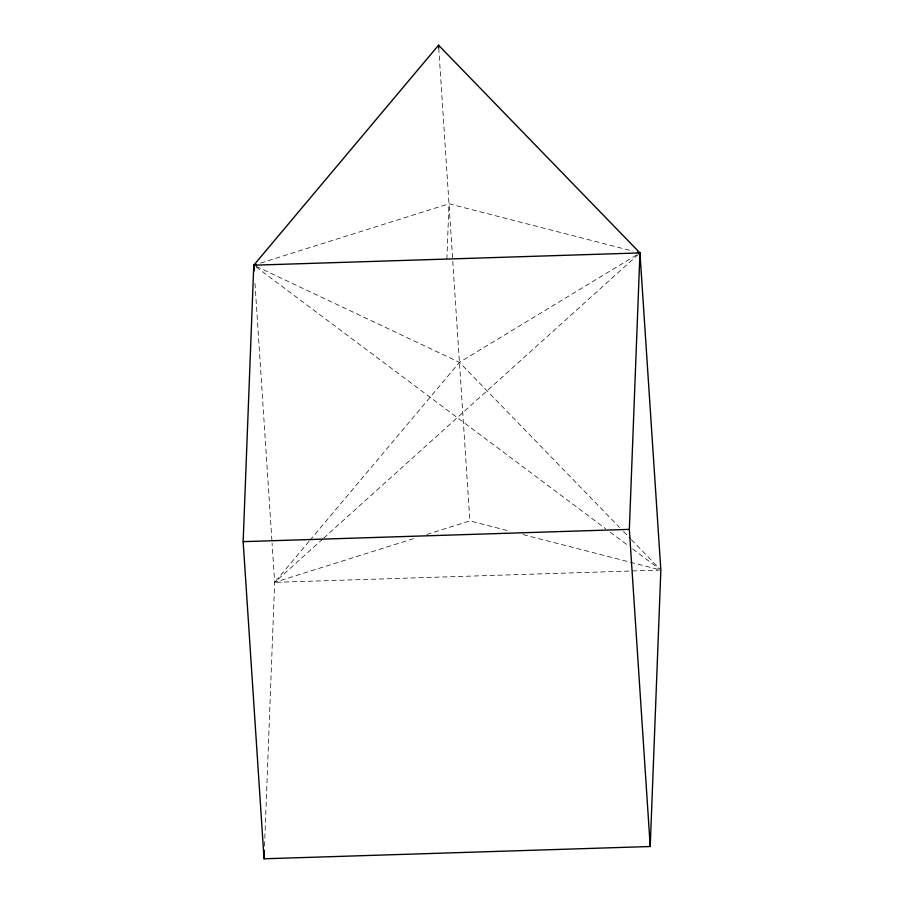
<?xml version="1.0" encoding="UTF-8"?>
<svg xmlns="http://www.w3.org/2000/svg" width="904" height="904" viewBox="0 0 904 904"><rect width="100%" height="100%" fill="white"/><g stroke="black" fill="none" stroke-linecap="round" stroke-linejoin="round"><path stroke-width="0.68" stroke-dasharray="4.52 3.39" d="M264.533 846.11L274.658 582.346L272.07 543.055M446.87 259.064L448.994 203.773L633.139 251.165M309.078 541.36L274.658 582.346L659.434 570.108M309.982 540.287L459.435 362.346L637.546 254.374M322.671 539.044L274.658 582.346L416.021 537.857M323.711 538.106L638.913 253.866M260.51 263.087L448.994 203.773M426.79 534.467L469.877 520.907L509.438 531.089M523.077 534.603L658.112 569.362M256.318 266.397L459.435 362.346L619.579 527.507M256.024 266.883L605.736 528.795M610.245 532.162L628.235 545.643M632.732 549.01L658.598 568.379M623.511 531.552L630.382 538.648M631.365 539.665L660.847 570.062M438.734 48.002L452.689 259.9M452.78 261.301L469.877 520.907M254.984 283.449L271.98 541.654"/><path stroke-width="1.36" d="M243.153 541.654L253.775 265.2L438.553 45.2L639.953 252.917L660.847 570.062L650.225 846.517L264.047 858.8L243.153 541.654L629.342 529.371L639.953 252.917L637.23 252.216M264.047 858.8L264.363 850.336M254.148 270.816L253.775 265.2L256.476 264.352M253.775 265.2L639.953 252.917M629.342 529.371L650.225 846.517M438.553 45.2L438.734 48.002"/></g></svg>
